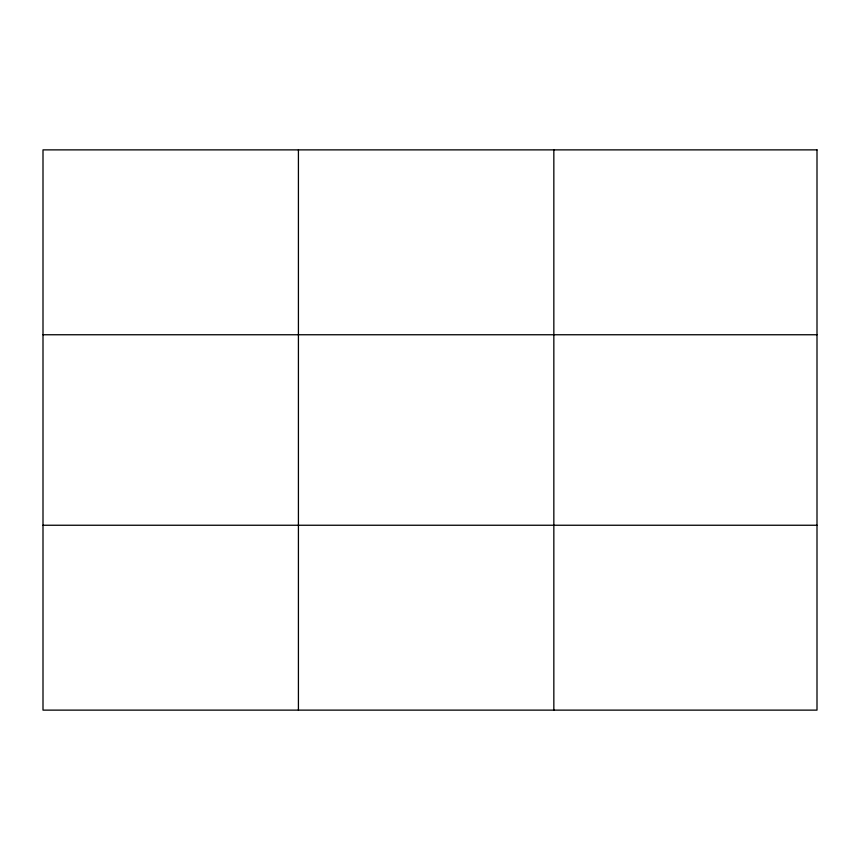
<?xml version="1.0" encoding="UTF-8"?>
<svg xmlns="http://www.w3.org/2000/svg" width="860" height="860" viewBox="0 0 860 860"><rect width="100%" height="100%" fill="white"/><g stroke="black" fill="none" stroke-linecap="round" stroke-linejoin="round"><path stroke-width="1.29" d="M298.42 149.876L298.42 710.124M553.84 149.876L553.84 710.124M43 334.755L817 334.755M43 525.245L817 525.245M817 149.876L817 710.124L43 710.124L43 149.876L817 149.876"/></g></svg>
